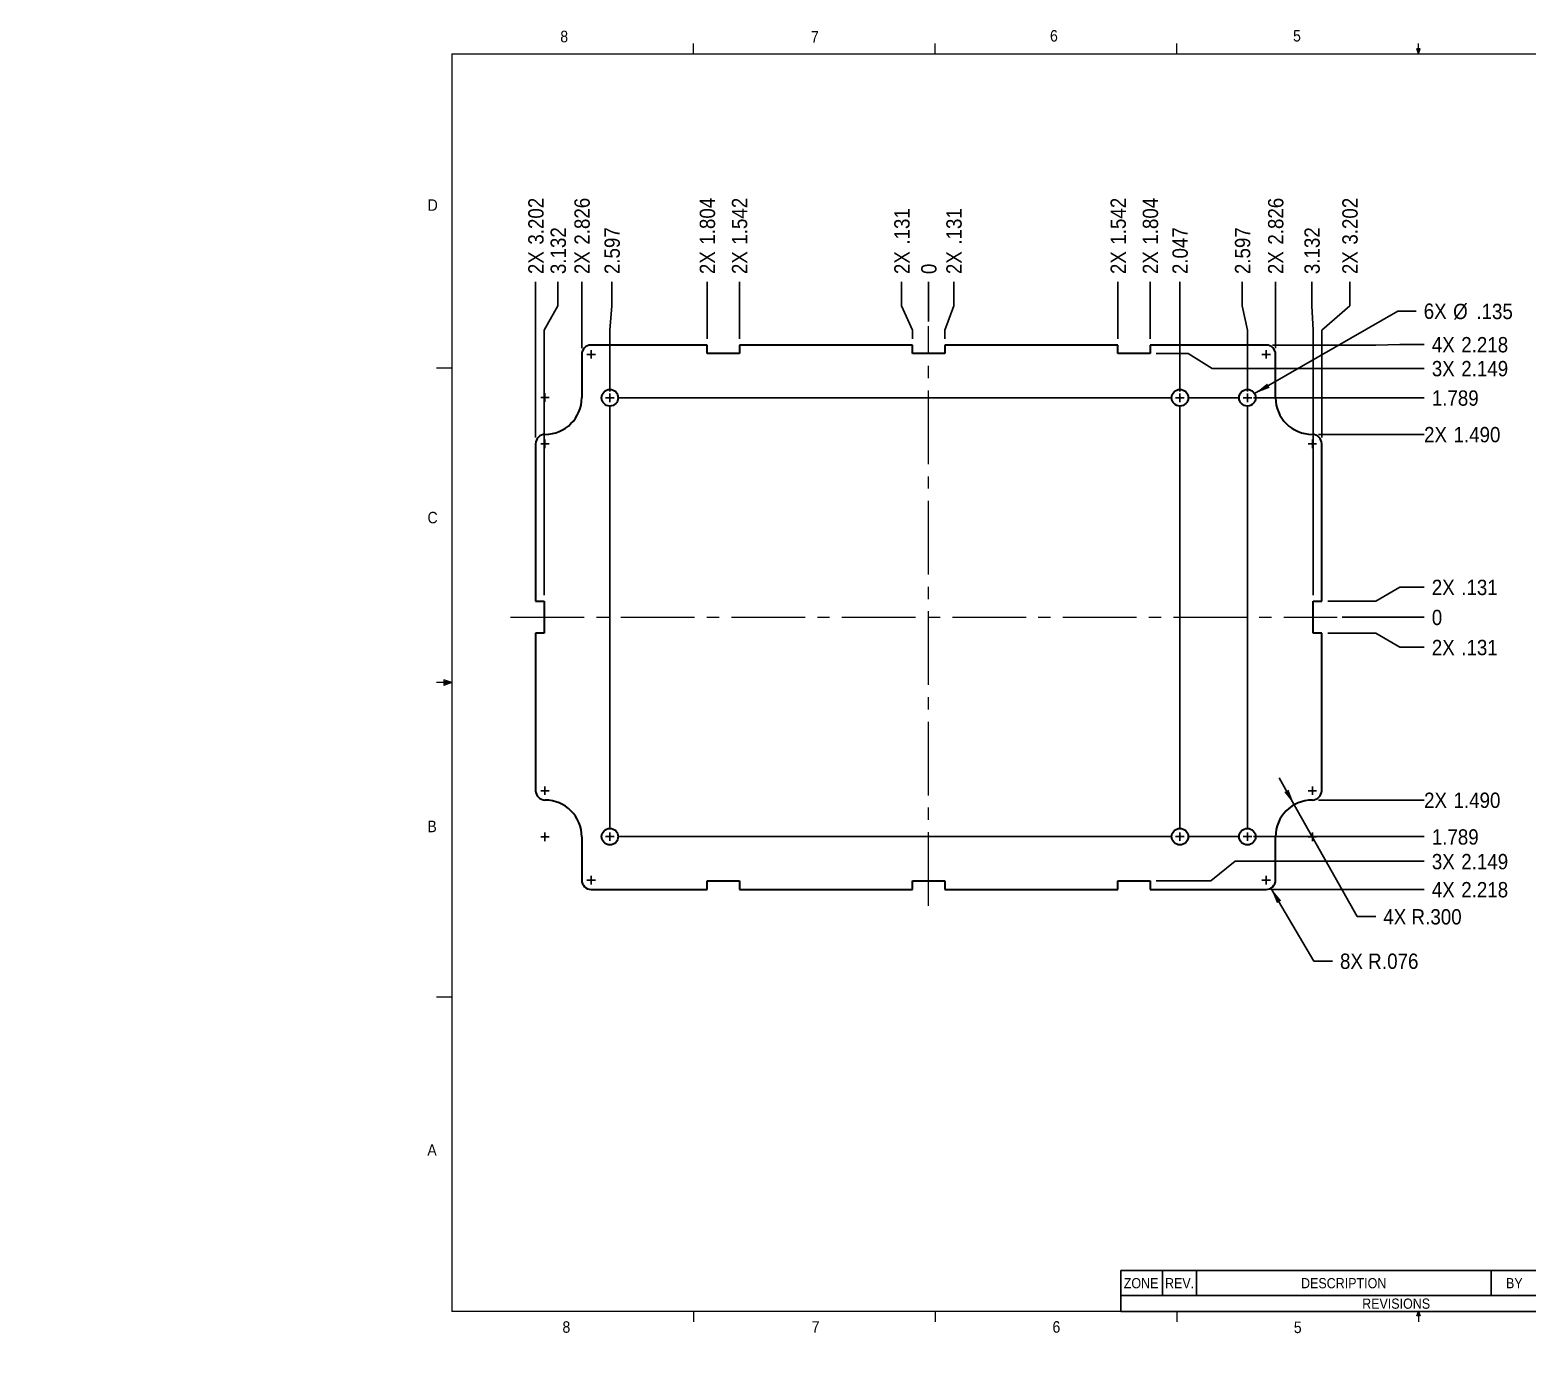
# Model space of a CAD drawing. Header units: inches. Extents: x -2.8 to 16.6, y 0 to 10.8.
# Drawn here: x -2.81 to 9.38, y 0 to 10.84 of the extents above; entities that cross this region are included whole.
import ezdxf

# ---------------------------------------------------------------- set-up
doc = ezdxf.new("R2010")
doc.units = ezdxf.units.IN
doc.header["$MEASUREMENT"] = 0
doc.linetypes.add('SLD-Center', pattern=[0.75, 0.6, -0.05, 0.05, -0.05])
doc.linetypes.add('SLD-Solid', pattern=[0])
doc.layers.add('SLD-0', color=7, linetype='SLD-Solid')
doc.styles.add('SLDTEXTSTYLE1', font='GOTHIC.TTF', dxfattribs={"width": 0.913})
doc.dimstyles.new('SLDDIMSTYLE0', dxfattribs={"dimtxt": 0.125, "dimasz": 0.13, "dimexe": 0, "dimexo": 0.0625, "dimgap": 0.03125, "dimtad": 0, "dimtih": 1, "dimtoh": 1, "dimdec": 3, "dimrnd": 1e-09, "dimzin": 12, "dimdsep": 46, "dimtxsty": 'SLDTEXTSTYLE1', "dimsah": 1, "dimcen": 0, "dimadec": 0, "dimazin": 3, "dimtfac": 1, "dimtdec": 3, "dimtofl": 0, "dimtmove": 0, "dimatfit": 3, "dimfxl": 0, "dimfrac": 2, "dimtolj": 1, "dimtzin": 12, "dimarcsym": 0})
doc.dimstyles.new('SLDDIMSTYLE1', dxfattribs={"dimtxt": 0.125, "dimasz": 0.13, "dimexe": 0, "dimexo": 0.0625, "dimgap": 0.03125, "dimtad": 0, "dimtih": 1, "dimtoh": 1, "dimdec": 0, "dimrnd": 1e-09, "dimzin": 12, "dimdsep": 46, "dimtxsty": 'SLDTEXTSTYLE1', "dimblk1": 'NONE', "dimblk2": 'NONE', "dimsah": 1, "dimcen": 0.09, "dimadec": 0, "dimazin": 3, "dimtfac": 1, "dimtdec": 0, "dimtofl": 0, "dimtmove": 0, "dimatfit": 3, "dimldrblk": 'NONE', "dimfxl": 0, "dimfrac": 2, "dimtolj": 1, "dimtzin": 12, "dimarcsym": 0})
doc.dimstyles.new('SLDDIMSTYLE2', dxfattribs={"dimtxt": 0.125, "dimasz": 0.13, "dimexe": 0, "dimexo": 0.0625, "dimgap": 0.03125, "dimtad": 0, "dimtih": 1, "dimtoh": 1, "dimdec": 3, "dimrnd": 1e-09, "dimzin": 12, "dimdsep": 46, "dimtxsty": 'SLDTEXTSTYLE1', "dimblk1": 'NONE', "dimblk2": 'NONE', "dimsah": 1, "dimcen": 0.09, "dimadec": 0, "dimazin": 3, "dimtfac": 1, "dimtdec": 3, "dimtofl": 0, "dimtmove": 0, "dimatfit": 3, "dimldrblk": 'NONE', "dimfxl": 0, "dimfrac": 2, "dimtolj": 1, "dimtzin": 12, "dimarcsym": 0})
doc.dimstyles.new('SLDDIMSTYLE3', dxfattribs={"dimtxt": 0.125, "dimasz": 0.13, "dimexe": 0, "dimexo": 0.0625, "dimgap": 0.03125, "dimtad": 0, "dimtih": 1, "dimtoh": 1, "dimdec": 3, "dimrnd": 1e-09, "dimzin": 4, "dimdsep": 46, "dimtxsty": 'SLDTEXTSTYLE1', "dimblk1": 'NONE', "dimblk2": 'NONE', "dimsah": 1, "dimcen": 0.09, "dimadec": 0, "dimazin": 1, "dimtfac": 1, "dimtdec": 3, "dimtofl": 0, "dimtmove": 0, "dimatfit": 3, "dimldrblk": 'NONE', "dimfxl": 0, "dimfrac": 2, "dimtolj": 1, "dimtzin": 12, "dimarcsym": 0})
doc.dimstyles.new('SLDDIMSTYLE4', dxfattribs={"dimtxt": 0.125, "dimasz": 0.13, "dimexe": 0, "dimexo": 0.0625, "dimgap": 0.03125, "dimtad": 0, "dimtih": 1, "dimtoh": 1, "dimdec": 3, "dimrnd": 1e-09, "dimzin": 4, "dimdsep": 46, "dimtxsty": 'SLDTEXTSTYLE1', "dimsah": 1, "dimcen": 0, "dimadec": 0, "dimazin": 1, "dimtfac": 1, "dimtdec": 3, "dimtofl": 0, "dimtmove": 1, "dimatfit": 3, "dimfxl": 0, "dimfrac": 2, "dimtolj": 1, "dimtzin": 12, "dimarcsym": 0})
doc.dimstyles.new('SLDDIMSTYLE5', dxfattribs={"dimtxt": 0.125, "dimasz": 0.13, "dimexe": 0, "dimexo": 0.0625, "dimgap": 0.03125, "dimtad": 0, "dimtih": 1, "dimtoh": 1, "dimdec": 3, "dimrnd": 1e-09, "dimzin": 12, "dimdsep": 46, "dimtxsty": 'SLDTEXTSTYLE1', "dimsah": 1, "dimcen": 0, "dimadec": 0, "dimazin": 3, "dimtfac": 1, "dimtdec": 3, "dimtofl": 0, "dimtmove": 0, "dimatfit": 3, "dimfxl": 0, "dimfrac": 2, "dimtolj": 1, "dimtzin": 12, "dimarcsym": 0})

# ---------------------------------------------------------------- blocks, each defined once
blk = doc.blocks.new('SW_TABLEANNOTATION_0')
at = {"layer": 'SLD-0', "color": 0}
for p, q in [((0, 0), (0, -0.333)), ((4.475, 0), (0, 0)), ((0.338, 0), (0.338, -0.204)), ((0.615, 0), (0.615, -0.204)), ((3.015, 0), (3.015, -0.204)), ((3.388, 0), (3.388, -0.204)), ((3.816, 0), (3.816, -0.204)), ((4.475, -0.333), (4.475, 0)), ((0, -0.204), (4.475, -0.204)), ((0, -0.333), (4.475, -0.333))]:
    blk.add_line(p, q, dxfattribs=at)
at = {"layer": 'SLD-0', "color": 0, "attachment_point": 1, "style": 'SLDTEXTSTYLE1'}
for s, insert, char_height in [('ZONE', (0.023, -0.061), 0.0833), ('REV.', (0.359, -0.061), 0.0833), ('DESCRIPTION', (1.467, -0.061), 0.08333), ('BY', (3.137, -0.061), 0.0833), ("APPR'D", (3.409, -0.061), 0.0833), ('DATE', (4.009, -0.061), 0.0833), ('REVISIONS', (1.965, -0.228), 0.0833)]:
    blk.add_mtext(s, dxfattribs=dict(at, insert=insert, char_height=char_height))
blk = doc.blocks.new('*D10')
at = {"layer": 'SLD-0'}
for p, q in [((7.165, 7.873), (8.331, 8.545)), ((8.331, 8.545), (8.481, 8.545))]:
    blk.add_line(p, q, dxfattribs=at)
blk.add_solid([(7.165, 7.873), (7.288, 7.92), (7.268, 7.955)], dxfattribs=at)
at = {"layer": 'SLD-0', "char_height": 0.125, "attachment_point": 1, "style": 'SLDTEXTSTYLE1'}
for s, insert in [('6X ', (8.543, 8.607)), ('%%c', (8.783, 8.605)), ('.135', (8.972, 8.605))]:
    blk.add_mtext(s, dxfattribs=dict(at, insert=insert))
blk = doc.blocks.new('*D12')
at = {"layer": 'SLD-0'}
blk.add_line((4.51, 8.461), (4.51, 8.784), dxfattribs=at)
at = {"layer": 'SLD-0', "insert": (4.449, 8.847), "char_height": 0.125, "attachment_point": 1, "rotation": 90, "style": 'SLDTEXTSTYLE1'}
blk.add_mtext('0', dxfattribs=at)
blk = doc.blocks.new('_NONE')
blk = doc.blocks.new('*D13')
at = {"layer": 'SLD-0'}
for p, q in [((1.929, 8.588), (1.929, 8.784)), ((1.929, 8.588), (1.913, 8.391)), ((1.913, 8.391), (1.913, 7.889))]:
    blk.add_line(p, q, dxfattribs=at)
at = {"layer": 'SLD-0', "insert": (1.869, 8.847), "char_height": 0.125, "attachment_point": 1, "rotation": 90, "style": 'SLDTEXTSTYLE1'}
blk.add_mtext('2.597', dxfattribs=at)
blk = doc.blocks.new('*D14')
at = {"layer": 'SLD-0'}
for p, q in [((7.065, 8.588), (7.065, 8.784)), ((7.065, 8.588), (7.107, 8.391)), ((7.107, 8.391), (7.107, 7.889))]:
    blk.add_line(p, q, dxfattribs=at)
at = {"layer": 'SLD-0', "insert": (7.005, 8.847), "char_height": 0.125, "attachment_point": 1, "rotation": 90, "style": 'SLDTEXTSTYLE1'}
blk.add_mtext('2.597', dxfattribs=at)
blk = doc.blocks.new('*D15')
at = {"layer": 'SLD-0'}
blk.add_line((1.308, 7.514), (1.308, 8.784), dxfattribs=at)
at = {"layer": 'SLD-0', "char_height": 0.125, "attachment_point": 1, "rotation": 90, "style": 'SLDTEXTSTYLE1'}
for s, insert in [('3.202', (1.248, 9.087)), ('2X ', (1.248, 8.847))]:
    blk.add_mtext(s, dxfattribs=dict(at, insert=insert))
blk = doc.blocks.new('*D16')
at = {"layer": 'SLD-0'}
for p, q in [((1.49, 8.588), (1.49, 8.784)), ((1.49, 8.588), (1.378, 8.391)), ((1.378, 8.391), (1.378, 6.231))]:
    blk.add_line(p, q, dxfattribs=at)
at = {"layer": 'SLD-0', "insert": (1.43, 8.847), "char_height": 0.125, "attachment_point": 1, "rotation": 90, "style": 'SLDTEXTSTYLE1'}
blk.add_mtext('3.132', dxfattribs=at)
blk = doc.blocks.new('*D17')
at = {"layer": 'SLD-0'}
blk.add_line((1.684, 8.243), (1.684, 8.784), dxfattribs=at)
at = {"layer": 'SLD-0', "char_height": 0.125, "attachment_point": 1, "rotation": 90, "style": 'SLDTEXTSTYLE1'}
for s, insert in [('2.826', (1.624, 9.087)), ('2X ', (1.624, 8.847))]:
    blk.add_mtext(s, dxfattribs=dict(at, insert=insert))
blk = doc.blocks.new('*D18')
at = {"layer": 'SLD-0'}
blk.add_line((7.336, 8.243), (7.336, 8.784), dxfattribs=at)
at = {"layer": 'SLD-0', "char_height": 0.125, "attachment_point": 1, "rotation": 90, "style": 'SLDTEXTSTYLE1'}
for s, insert in [('2.826', (7.275, 9.087)), ('2X ', (7.275, 8.847))]:
    blk.add_mtext(s, dxfattribs=dict(at, insert=insert))
blk = doc.blocks.new('*D19')
at = {"layer": 'SLD-0'}
blk.add_line((2.706, 8.319), (2.706, 8.784), dxfattribs=at)
at = {"layer": 'SLD-0', "char_height": 0.125, "attachment_point": 1, "rotation": 90, "style": 'SLDTEXTSTYLE1'}
for s, insert in [('1.804', (2.645, 9.087)), ('2X ', (2.645, 8.847))]:
    blk.add_mtext(s, dxfattribs=dict(at, insert=insert))
blk = doc.blocks.new('*D20')
at = {"layer": 'SLD-0'}
blk.add_line((2.968, 8.319), (2.968, 8.784), dxfattribs=at)
at = {"layer": 'SLD-0', "char_height": 0.125, "attachment_point": 1, "rotation": 90, "style": 'SLDTEXTSTYLE1'}
for s, insert in [('1.542', (2.907, 9.087)), ('2X ', (2.907, 8.847))]:
    blk.add_mtext(s, dxfattribs=dict(at, insert=insert))
blk = doc.blocks.new('*D21')
at = {"layer": 'SLD-0'}
for p, q in [((4.29, 8.588), (4.29, 8.784)), ((4.29, 8.588), (4.379, 8.391)), ((4.379, 8.391), (4.379, 8.319))]:
    blk.add_line(p, q, dxfattribs=at)
at = {"layer": 'SLD-0', "char_height": 0.125, "attachment_point": 1, "rotation": 90, "style": 'SLDTEXTSTYLE1'}
for s, insert in [('.131', (4.23, 9.087)), ('2X ', (4.23, 8.847))]:
    blk.add_mtext(s, dxfattribs=dict(at, insert=insert))
blk = doc.blocks.new('*D22')
at = {"layer": 'SLD-0'}
for p, q in [((4.715, 8.588), (4.715, 8.784)), ((4.715, 8.588), (4.641, 8.391)), ((4.641, 8.391), (4.641, 8.319))]:
    blk.add_line(p, q, dxfattribs=at)
at = {"layer": 'SLD-0', "char_height": 0.125, "attachment_point": 1, "rotation": 90, "style": 'SLDTEXTSTYLE1'}
for s, insert in [('.131', (4.654, 9.087)), ('2X ', (4.654, 8.847))]:
    blk.add_mtext(s, dxfattribs=dict(at, insert=insert))
blk = doc.blocks.new('*D23')
at = {"layer": 'SLD-0'}
blk.add_line((6.052, 8.319), (6.052, 8.784), dxfattribs=at)
at = {"layer": 'SLD-0', "char_height": 0.125, "attachment_point": 1, "rotation": 90, "style": 'SLDTEXTSTYLE1'}
for s, insert in [('1.542', (5.992, 9.087)), ('2X ', (5.992, 8.847))]:
    blk.add_mtext(s, dxfattribs=dict(at, insert=insert))
blk = doc.blocks.new('*D24')
at = {"layer": 'SLD-0'}
blk.add_line((6.314, 8.319), (6.314, 8.784), dxfattribs=at)
at = {"layer": 'SLD-0', "char_height": 0.125, "attachment_point": 1, "rotation": 90, "style": 'SLDTEXTSTYLE1'}
for s, insert in [('1.804', (6.254, 9.087)), ('2X ', (6.254, 8.847))]:
    blk.add_mtext(s, dxfattribs=dict(at, insert=insert))
blk = doc.blocks.new('*D25')
at = {"layer": 'SLD-0'}
for p, q in [((7.941, 8.588), (7.941, 8.784)), ((7.941, 8.588), (7.712, 8.391)), ((7.712, 8.391), (7.712, 7.514))]:
    blk.add_line(p, q, dxfattribs=at)
at = {"layer": 'SLD-0', "char_height": 0.125, "attachment_point": 1, "rotation": 90, "style": 'SLDTEXTSTYLE1'}
for s, insert in [('3.202', (7.88, 9.087)), ('2X ', (7.88, 8.847))]:
    blk.add_mtext(s, dxfattribs=dict(at, insert=insert))
blk = doc.blocks.new('*D26')
at = {"layer": 'SLD-0'}
for p, q in [((7.632, 8.588), (7.632, 8.784)), ((7.632, 8.588), (7.642, 8.391)), ((7.642, 8.391), (7.642, 6.231))]:
    blk.add_line(p, q, dxfattribs=at)
at = {"layer": 'SLD-0', "insert": (7.571, 8.847), "char_height": 0.125, "attachment_point": 1, "rotation": 90, "style": 'SLDTEXTSTYLE1'}
blk.add_mtext('3.132', dxfattribs=at)
blk = doc.blocks.new('*D27')
at = {"layer": 'SLD-0'}
blk.add_line((6.557, 7.889), (6.557, 8.784), dxfattribs=at)
at = {"layer": 'SLD-0', "insert": (6.496, 8.847), "char_height": 0.125, "attachment_point": 1, "rotation": 90, "style": 'SLDTEXTSTYLE1'}
blk.add_mtext('2.047', dxfattribs=at)
blk = doc.blocks.new('*D28')
at = {"layer": 'SLD-0'}
blk.add_line((7.88, 6.05), (8.546, 6.05), dxfattribs=at)
at = {"layer": 'SLD-0', "insert": (8.609, 6.111), "char_height": 0.125, "attachment_point": 1, "style": 'SLDTEXTSTYLE1'}
blk.add_mtext('0', dxfattribs=at)
blk = doc.blocks.new('*D29')
at = {"layer": 'SLD-0'}
blk.add_line((7.157, 7.839), (8.546, 7.839), dxfattribs=at)
at = {"layer": 'SLD-0', "insert": (8.609, 7.899), "char_height": 0.125, "attachment_point": 1, "style": 'SLDTEXTSTYLE1'}
blk.add_mtext('1.789', dxfattribs=at)
blk = doc.blocks.new('*D30')
at = {"layer": 'SLD-0'}
blk.add_line((7.157, 4.262), (8.546, 4.262), dxfattribs=at)
at = {"layer": 'SLD-0', "insert": (8.609, 4.322), "char_height": 0.125, "attachment_point": 1, "style": 'SLDTEXTSTYLE1'}
blk.add_mtext('1.789', dxfattribs=at)
blk = doc.blocks.new('*D31')
at = {"layer": 'SLD-0'}
for p, q in [((8.153, 8.269), (7.31, 8.269)), ((8.349, 8.273), (8.153, 8.269)), ((8.349, 8.273), (8.546, 8.273))]:
    blk.add_line(p, q, dxfattribs=at)
at = {"layer": 'SLD-0', "char_height": 0.125, "attachment_point": 1, "style": 'SLDTEXTSTYLE1'}
for s, insert in [('4X ', (8.609, 8.334)), ('2.218', (8.849, 8.334))]:
    blk.add_mtext(s, dxfattribs=dict(at, insert=insert))
blk = doc.blocks.new('*D32')
at = {"layer": 'SLD-0'}
for p, q in [((6.623, 8.199), (6.364, 8.199)), ((6.819, 8.078), (6.623, 8.199)), ((6.819, 8.078), (8.546, 8.078))]:
    blk.add_line(p, q, dxfattribs=at)
at = {"layer": 'SLD-0', "char_height": 0.125, "attachment_point": 1, "style": 'SLDTEXTSTYLE1'}
for s, insert in [('3X ', (8.609, 8.139)), ('2.149', (8.849, 8.139))]:
    blk.add_mtext(s, dxfattribs=dict(at, insert=insert))
blk = doc.blocks.new('*D33')
at = {"layer": 'SLD-0'}
blk.add_line((7.31, 3.832), (8.546, 3.832), dxfattribs=at)
at = {"layer": 'SLD-0', "char_height": 0.125, "attachment_point": 1, "style": 'SLDTEXTSTYLE1'}
for s, insert in [('4X ', (8.609, 3.892)), ('2.218', (8.849, 3.892))]:
    blk.add_mtext(s, dxfattribs=dict(at, insert=insert))
blk = doc.blocks.new('*D34')
at = {"layer": 'SLD-0'}
for p, q in [((7.007, 4.061), (6.81, 3.902)), ((7.007, 4.061), (8.546, 4.061)), ((6.81, 3.902), (6.364, 3.902))]:
    blk.add_line(p, q, dxfattribs=at)
at = {"layer": 'SLD-0', "char_height": 0.125, "attachment_point": 1, "style": 'SLDTEXTSTYLE1'}
for s, insert in [('3X ', (8.609, 4.121)), ('2.149', (8.849, 4.121))]:
    blk.add_mtext(s, dxfattribs=dict(at, insert=insert))
blk = doc.blocks.new('*D35')
at = {"layer": 'SLD-0'}
for p, q in [((8.349, 6.296), (8.153, 6.181)), ((8.349, 6.296), (8.546, 6.296)), ((8.153, 6.181), (7.762, 6.181))]:
    blk.add_line(p, q, dxfattribs=at)
at = {"layer": 'SLD-0', "char_height": 0.125, "attachment_point": 1, "style": 'SLDTEXTSTYLE1'}
for s, insert in [('2X ', (8.609, 6.356)), ('.131', (8.849, 6.356))]:
    blk.add_mtext(s, dxfattribs=dict(at, insert=insert))
blk = doc.blocks.new('*D36')
at = {"layer": 'SLD-0'}
for p, q in [((8.153, 5.92), (7.762, 5.92)), ((8.349, 5.805), (8.153, 5.92)), ((8.349, 5.805), (8.546, 5.805))]:
    blk.add_line(p, q, dxfattribs=at)
at = {"layer": 'SLD-0', "char_height": 0.125, "attachment_point": 1, "style": 'SLDTEXTSTYLE1'}
for s, insert in [('2X ', (8.609, 5.866)), ('.131', (8.849, 5.866))]:
    blk.add_mtext(s, dxfattribs=dict(at, insert=insert))
blk = doc.blocks.new('*D37')
at = {"layer": 'SLD-0'}
blk.add_line((7.686, 7.54), (8.546, 7.54), dxfattribs=at)
at = {"layer": 'SLD-0', "char_height": 0.125, "attachment_point": 1, "style": 'SLDTEXTSTYLE1'}
for s, insert in [('2X ', (8.546, 7.601, -0.027)), ('1.490', (8.786, 7.601, -0.027))]:
    blk.add_mtext(s, dxfattribs=dict(at, insert=insert))
blk = doc.blocks.new('*D38')
at = {"layer": 'SLD-0'}
blk.add_line((7.686, 4.56), (8.546, 4.56), dxfattribs=at)
at = {"layer": 'SLD-0', "char_height": 0.125, "attachment_point": 1, "style": 'SLDTEXTSTYLE1'}
for s, insert in [('2X ', (8.546, 4.621, -0.027)), ('1.490', (8.786, 4.621, -0.027))]:
    blk.add_mtext(s, dxfattribs=dict(at, insert=insert))
blk = doc.blocks.new('*D39')
at = {"layer": 'SLD-0'}
for p, q in [((7.489, 4.522), (7.366, 4.74)), ((7.489, 4.522), (8.002, 3.611)), ((8.002, 3.611), (8.152, 3.611))]:
    blk.add_line(p, q, dxfattribs=at)
blk.add_solid([(7.489, 4.522), (7.442, 4.645), (7.407, 4.625)], dxfattribs=at)
at = {"layer": 'SLD-0', "char_height": 0.125, "attachment_point": 1, "style": 'SLDTEXTSTYLE1'}
for s, insert in [('4X R', (8.214, 3.671)), ('.300', (8.555, 3.671))]:
    blk.add_mtext(s, dxfattribs=dict(at, insert=insert))
blk = doc.blocks.new('*D40')
at = {"layer": 'SLD-0'}
for p, q in [((7.298, 3.842), (7.649, 3.248)), ((7.649, 3.248), (7.799, 3.248))]:
    blk.add_line(p, q, dxfattribs=at)
blk.add_solid([(7.298, 3.842), (7.347, 3.72), (7.382, 3.741)], dxfattribs=at)
at = {"layer": 'SLD-0', "char_height": 0.125, "attachment_point": 1, "style": 'SLDTEXTSTYLE1'}
for s, insert in [('8X R', (7.861, 3.309)), ('.076', (8.203, 3.309))]:
    blk.add_mtext(s, dxfattribs=dict(at, insert=insert))
blk = doc.blocks.new('SW_CENTERMARKSYMBOL_0')
at = {"layer": 'SLD-0', "color": 0}
for p, q in [((0, 0), (-0.035, 0)), ((0, 0), (0, 0.035)), ((0, 0), (0, -0.035)), ((0, 0), (0.035, 0)), ((0.07, 0), (4.574, 0)), ((4.644, 0), (4.609, 0)), ((4.644, 0), (4.644, 0.035)), ((4.644, 0), (4.644, -0.035)), ((4.644, 0), (4.679, 0)), ((4.714, 0), (5.124, 0)), ((5.194, 0), (5.159, 0)), ((5.194, 0), (5.194, 0.035)), ((5.194, 0), (5.194, -0.035)), ((5.194, 0), (5.229, 0)), ((0, -3.507), (0, -0.07)), ((4.644, -3.507), (4.644, -0.07)), ((5.194, -3.507), (5.194, -0.07)), ((0, -3.577), (-0.035, -3.577)), ((0, -3.577), (0, -3.542)), ((0, -3.577), (0, -3.612)), ((0, -3.577), (0.035, -3.577)), ((0.07, -3.577), (4.574, -3.577)), ((4.644, -3.577), (4.609, -3.577)), ((4.644, -3.577), (4.644, -3.542)), ((4.644, -3.577), (4.644, -3.612)), ((4.644, -3.577), (4.679, -3.577)), ((4.714, -3.577), (5.124, -3.577)), ((5.194, -3.577), (5.159, -3.577)), ((5.194, -3.577), (5.194, -3.542)), ((5.194, -3.577), (5.194, -3.612)), ((5.194, -3.577), (5.229, -3.577))]:
    blk.add_line(p, q, dxfattribs=at)
blk = doc.blocks.new('SW_CENTERMARKSYMBOL_1')
at = {"layer": 'SLD-0', "color": 0}
for q in [(-0.035, 0), (0, 0.035), (0, -0.035), (0.035, 0)]:
    blk.add_line((0, 0), q, dxfattribs=at)
blk = doc.blocks.new('SW_CENTERMARKSYMBOL_2')
at = {"layer": 'SLD-0', "color": 0}
for q in [(-0.035, 0), (0, 0.035), (0, -0.035), (0.035, 0)]:
    blk.add_line((0, 0), q, dxfattribs=at)
blk = doc.blocks.new('SW_CENTERMARKSYMBOL_3')
at = {"layer": 'SLD-0', "color": 0}
for q in [(-0.035, 0), (0, 0.035), (0, -0.035), (0.035, 0)]:
    blk.add_line((0, 0), q, dxfattribs=at)
blk = doc.blocks.new('SW_CENTERMARKSYMBOL_4')
at = {"layer": 'SLD-0', "color": 0}
for q in [(-0.035, 0), (0, 0.035), (0, -0.035), (0.035, 0)]:
    blk.add_line((0, 0), q, dxfattribs=at)
blk = doc.blocks.new('SW_CENTERMARKSYMBOL_5')
at = {"layer": 'SLD-0', "color": 0}
for q in [(-0.035, 0), (0, 0.035), (0, -0.035), (0.035, 0)]:
    blk.add_line((0, 0), q, dxfattribs=at)
blk = doc.blocks.new('SW_CENTERMARKSYMBOL_6')
at = {"layer": 'SLD-0', "color": 0}
for q in [(-0.035, 0), (0, 0.035), (0, -0.035), (0.035, 0)]:
    blk.add_line((0, 0), q, dxfattribs=at)
blk = doc.blocks.new('SW_CENTERMARKSYMBOL_7')
at = {"layer": 'SLD-0', "color": 0}
for q in [(-0.035, 0), (0, 0.035), (0, -0.035), (0.035, 0)]:
    blk.add_line((0, 0), q, dxfattribs=at)
blk = doc.blocks.new('SW_CENTERMARKSYMBOL_8')
at = {"layer": 'SLD-0', "color": 0}
for q in [(-0.035, 0), (0, 0.035), (0, -0.035), (0.035, 0)]:
    blk.add_line((0, 0), q, dxfattribs=at)
blk = doc.blocks.new('SW_CENTERMARKSYMBOL_9')
at = {"layer": 'SLD-0', "color": 0}
for q in [(-0.035, 0), (0, 0.035), (0, -0.035), (0.035, 0)]:
    blk.add_line((0, 0), q, dxfattribs=at)
blk = doc.blocks.new('SW_CENTERMARKSYMBOL_10')
at = {"layer": 'SLD-0', "color": 0}
for q in [(-0.035, 0), (0, 0.035), (0, -0.035), (0.035, 0)]:
    blk.add_line((0, 0), q, dxfattribs=at)
blk = doc.blocks.new('SW_CENTERMARKSYMBOL_11')
at = {"layer": 'SLD-0', "color": 0}
for q in [(-0.035, 0), (0, 0.035), (0, -0.035), (0.035, 0)]:
    blk.add_line((0, 0), q, dxfattribs=at)

msp = doc.modelspace()

# ---------------------------------------------------------------- linework, layer by layer
at = {"color": 7, "linetype": 'SLD-Solid', "lineweight": 0}
for p, q in [((0.6263, 10.6421), (16.3763, 10.6421)), ((0.6263, 10.6421), (0.6263, 0.3921)), ((2.5948, 10.6421), (2.5948, 10.7269)), ((4.5635, 10.6421), (4.5635, 10.7269)), ((6.5323, 10.6421), (6.5323, 10.7269)), ((8.501, 10.6421), (8.4878, 10.684)), ((8.5136, 10.684), (8.4878, 10.684)), ((8.494, 10.684), (8.501, 10.6421)), ((8.501, 10.6421), (8.501, 10.7269)), ((8.501, 10.6421), (8.5136, 10.684)), ((8.5059, 10.684), (8.501, 10.6421)), ((0.6263, 8.0796), (0.5013, 8.0796)), ((0.6263, 5.5171), (0.5013, 5.5171)), ((0.5591, 5.5411), (0.5591, 5.4945)), ((0.6263, 5.5171), (0.5591, 5.5411)), ((0.6263, 5.5171), (0.5591, 5.5261)), ((0.6263, 5.5171), (0.5591, 5.5068)), ((0.6263, 5.5171), (0.5591, 5.4945)), ((0.6263, 2.9546), (0.5013, 2.9546)), ((16.3763, 0.3921), (0.6263, 0.3921)), ((2.5948, 0.3921), (2.5948, 0.3073)), ((4.5635, 0.3921), (4.5635, 0.3073)), ((6.5323, 0.3921), (6.5323, 0.3073)), ((8.4878, 0.3575), (8.501, 0.3921)), ((8.501, 0.3921), (8.501, 0.3073)), ((8.501, 0.3921), (8.5136, 0.3575)), ((8.5136, 0.3575), (8.4878, 0.3575))]:
    msp.add_line(p, q, dxfattribs=at)
at = {"color": 7, "linetype": 'SLD-Solid', "lineweight": 30}
for p, q in [((1.684, 8.1927), (1.684, 7.8402)), ((2.7058, 8.2688), (1.7602, 8.2688)), ((2.7058, 8.199), (2.7058, 8.2688)), ((2.9676, 8.199), (2.7058, 8.199)), ((2.9676, 8.2688), (2.9676, 8.199)), ((4.3791, 8.2688), (2.9676, 8.2688)), ((4.3791, 8.199), (4.3791, 8.2688)), ((4.6408, 8.199), (4.3791, 8.199)), ((4.6408, 8.2688), (4.6408, 8.199)), ((6.0523, 8.2688), (4.6408, 8.2688)), ((6.0523, 8.199), (6.0523, 8.2688)), ((6.314, 8.199), (6.0523, 8.199)), ((6.314, 8.2688), (6.314, 8.199)), ((7.2597, 8.2688), (6.314, 8.2688)), ((7.3359, 7.8402), (7.3359, 8.1927)), ((1.308, 7.4642), (1.308, 6.1813)), ((7.7119, 6.1813), (7.7119, 7.4642)), ((1.308, 6.1813), (1.3778, 6.1813)), ((1.3778, 6.1813), (1.3778, 5.9195)), ((7.6421, 6.1813), (7.7119, 6.1813)), ((7.6421, 5.9195), (7.6421, 6.1813)), ((1.308, 5.9195), (1.308, 4.6366)), ((1.3778, 5.9195), (1.308, 5.9195)), ((7.7119, 5.9195), (7.6421, 5.9195)), ((7.7119, 4.6366), (7.7119, 5.9195)), ((1.684, 4.2606), (1.684, 3.9081)), ((7.3359, 3.9081), (7.3359, 4.2606)), ((1.7602, 3.8319), (2.7058, 3.8319)), ((2.7058, 3.9018), (2.9676, 3.9018)), ((2.7058, 3.8319), (2.7058, 3.9018)), ((2.9676, 3.9018), (2.9676, 3.8319)), ((2.9676, 3.8319), (4.3791, 3.8319)), ((4.3791, 3.9018), (4.6408, 3.9018)), ((4.3791, 3.8319), (4.3791, 3.9018)), ((4.6408, 3.9018), (4.6408, 3.8319)), ((4.6408, 3.8319), (6.0523, 3.8319)), ((6.0523, 3.9018), (6.314, 3.9018)), ((6.0523, 3.8319), (6.0523, 3.9018)), ((6.314, 3.9018), (6.314, 3.8319)), ((6.314, 3.8319), (7.2597, 3.8319))]:
    msp.add_line(p, q, dxfattribs=at)
for centre in [(1.9129, 7.8389), (6.5569, 7.8389), (7.1069, 7.8389), (1.9129, 4.2619), (6.5569, 4.2619), (7.1069, 4.2619)]:
    msp.add_circle(centre, 0.0675, dxfattribs=at)
for centre, radius, start, end in [((1.7602, 8.1927), 0.0762, 90, 180), ((7.2597, 8.1927), 0.0762, 0, 90), ((1.3842, 7.8402), 0.2998, 270, 0), ((7.6357, 7.8402), 0.2998, 180, 270), ((1.3842, 7.4642), 0.0762, 90, 180), ((7.6357, 7.4642), 0.0762, 0, 90), ((1.3842, 4.6366), 0.0762, 180, 270), ((7.6357, 4.6366), 0.0762, 270, 0), ((1.3842, 4.2606), 0.2998, 0, 90), ((7.6357, 4.2606), 0.2998, 90, 180), ((1.7602, 3.9081), 0.0762, 180, 270), ((7.2597, 3.9081), 0.0762, 270, 0)]:
    msp.add_arc(centre, radius, start, end, dxfattribs=at)
at = {"layer": 'SLD-0', "linetype": 'SLD-Center', "lineweight": 0}
for p, q in [((4.5099, 3.6986), (4.5099, 8.4227)), ((1.1033, 6.0504), (7.8383, 6.0504))]:
    msp.add_line(p, q, dxfattribs=at)

# ---------------------------------------------------------------- block references
at = {"layer": 'SLD-0'}
for name, p in [('SW_CENTERMARKSYMBOL_2', (1.7602, 8.1927)), ('SW_CENTERMARKSYMBOL_3', (7.2597, 8.1927)), ('SW_CENTERMARKSYMBOL_1', (1.3842, 7.8402)), ('SW_CENTERMARKSYMBOL_0', (1.9129, 7.8389)), ('SW_CENTERMARKSYMBOL_5', (1.3842, 7.4642)), ('SW_CENTERMARKSYMBOL_4', (7.6357, 7.4642)), ('SW_CENTERMARKSYMBOL_6', (1.3842, 4.6366)), ('SW_CENTERMARKSYMBOL_11', (7.6357, 4.6366)), ('SW_CENTERMARKSYMBOL_7', (1.3842, 4.2606)), ('SW_CENTERMARKSYMBOL_10', (7.6357, 4.2606)), ('SW_CENTERMARKSYMBOL_8', (1.7602, 3.9081)), ('SW_CENTERMARKSYMBOL_9', (7.2597, 3.9081)), ('SW_TABLEANNOTATION_0', (6.0765, 0.7253))]:
    msp.add_blockref(name, p, dxfattribs=at)

# ---------------------------------------------------------------- texts
at = {"color": 7, "linetype": 'Continuous', "lineweight": 0, "char_height": 0.0937, "attachment_point": 1, "style": 'SLDTEXTSTYLE1'}
for s, insert in [('8', (1.5091, 10.8304)), ('7', (3.551, 10.8276)), ('6', (5.4987, 10.8356)), ('5', (7.4787, 10.8362)), ('D', (0.4286, 9.4564)), ('C', (0.4273, 6.9092)), ('B', (0.4264, 4.3921)), ('A', (0.426, 1.7548)), ('8', (1.5268, 0.3119)), ('7', (3.5574, 0.3122)), ('6', (5.5188, 0.3126)), ('5', (7.4851, 0.3095))]:
    msp.add_mtext(s, dxfattribs=dict(at, insert=insert))

# ---------------------------------------------------------------- dimensions: what is measured, and where the dimension line sits
at = {"layer": 'SLD-0'}
for feature_location, offset, dtype, origin, text, dimstyle, picture, middle in [((1.308, 7.4642, -0.0273), (0, 1.3202), 1, (4.5099, 6.0504, -0.0273), '2X <>', 'SLDDIMSTYLE2', '*D15', (-2.8116, 0.0039)), ((1.684, 8.1927, -0.0273), (0, 0.5918), 1, (4.5099, 6.0504, -0.0273), '2X <>', 'SLDDIMSTYLE2', '*D17', (-2.4356, 0.0039)), ((2.7058, 8.2688, -0.0273), (0, 0.5156), 1, (4.5099, 6.0504, -0.0273), '2X <>', 'SLDDIMSTYLE2', '*D19', (-1.4138, 0.0039)), ((2.9676, 8.2688, -0.0273), (0, 0.5156), 1, (4.5099, 6.0504, -0.0273), '2X <>', 'SLDDIMSTYLE2', '*D20', (-1.1521, 0.0039)), ((4.3791, 8.2688, -0.0273), (-0.0889, 0.5156), 1, (4.5099, 6.0504, -0.0273), '2X <>', 'SLDDIMSTYLE2', '*D21', (0.1244, 0.0039)), ((4.6408, 8.2688, -0.0273), (0.0741, 0.5156), 1, (4.5099, 6.0504, -0.0273), '2X <>', 'SLDDIMSTYLE2', '*D22', (0.549, 0.0039)), ((6.0523, 8.2688, -0.0273), (0, 0.5156), 1, (4.5099, 6.0504, -0.0273), '2X <>', 'SLDDIMSTYLE2', '*D23', (1.9327, 0.0039)), ((6.314, 8.2688, -0.0273), (0, 0.5156), 1, (4.5099, 6.0504, -0.0273), '2X <>', 'SLDDIMSTYLE2', '*D24', (2.1944, 0.0039)), ((7.3359, 8.1927, -0.0273), (0, 0.5918), 1, (4.5099, 6.0504, -0.0273), '2X <>', 'SLDDIMSTYLE2', '*D18', (3.2162, 0.0039)), ((7.7119, 7.4642, -0.0273), (0.229, 1.3202), 1, (4.5099, 6.0504, -0.0273), '2X <>', 'SLDDIMSTYLE2', '*D25', (3.8213, 0.0039)), ((7.2597, 8.2688, -0.0273), (1.2866, 0.0044), 0, (4.5099, 6.0504, -0.0273), '4X <>', 'SLDDIMSTYLE2', '*D31', (4.4267, 0.0039)), ((6.314, 8.199, -0.0273), (2.2323, -0.121), 0, (4.5099, 6.0504, -0.0273), '3X <>', 'SLDDIMSTYLE2', '*D32', (4.4267, 0.0039)), ((7.6357, 7.5404, -0.0273), (0.9106, 0), 0, (4.5099, 6.0504, -0.0273), '2X <>', 'SLDDIMSTYLE3', '*D37', (4.415, 0.0039)), ((7.7119, 6.1813, -0.0273), (0.8345, 0.1144), 0, (4.5099, 6.0504, -0.0273), '2X <>', 'SLDDIMSTYLE2', '*D35', (4.3805, 0.0039)), ((7.7119, 5.9195, -0.0273), (0.8345, -0.1144), 0, (4.5099, 6.0504, -0.0273), '2X <>', 'SLDDIMSTYLE2', '*D36', (4.3805, 0.0039)), ((7.6357, 4.5604, -0.0273), (0.9106, 0), 0, (4.5099, 6.0504, -0.0273), '2X <>', 'SLDDIMSTYLE3', '*D38', (4.415, 0.0039)), ((7.25972, 3.83194, -0.02731), (1.28661, 0), 0, (4.50994, 6.05038, -0.02731), '4X <>', 'SLDDIMSTYLE2', '*D33', (4.42669, 0.00394)), ((6.314, 3.9018, -0.0273), (2.2323, 0.1588), 0, (4.5099, 6.0504, -0.0273), '3X <>', 'SLDDIMSTYLE2', '*D34', (4.4267, 0.0039))]:
    dim = msp.add_ordinate_dim(feature_location=feature_location, offset=offset, dtype=dtype, origin=origin, text=text, dimstyle=dimstyle, dxfattribs=at)
    dim.commit()
    dim.dimension.update_dxf_attribs({"geometry": picture, "text_midpoint": middle})
for feature_location, offset, dtype, origin, dimstyle, picture, middle in [((1.3778, 6.1813, -0.0273), (0.1122, 2.6032), 1, (4.5099, 6.0504, -0.0273), 'SLDDIMSTYLE2', '*D16', (-2.7497, 0.0039)), ((1.9129, 7.8389, -0.0273), (0.0161, 0.9455), 1, (4.5099, 6.0504, -0.0273), 'SLDDIMSTYLE2', '*D13', (-2.3107, 0.0039)), ((6.5569, 7.8389, -0.0273), (0, 0.9455), 1, (4.5099, 6.0504, -0.0273), 'SLDDIMSTYLE2', '*D27', (2.3173, 0.0039)), ((7.1069, 7.8389, -0.0273), (-0.0415, 0.9455), 1, (4.5099, 6.0504, -0.0273), 'SLDDIMSTYLE2', '*D14', (2.8258, 0.0039)), ((7.6421, 6.1813, -0.0273), (-0.0104, 2.6032), 1, (4.5099, 6.0504, -0.0273), 'SLDDIMSTYLE2', '*D26', (3.392, 0.0039)), ((4.5099434089, 6.0503836003, -0.0273129921), (0, 2.7340302566), 1, (4.5099434089, 6.0503836003, -0.0273129921), 'SLDDIMSTYLE1', '*D12', (0.1086388889, 0.0039370079)), ((7.1069434089, 7.8388836003, -0.0273129921), (1.4393932662, 0), 0, (4.5099434089, 6.0503836003, -0.0273129921), 'SLDDIMSTYLE2', '*D29', (4.306671044, 0.0039370079)), ((4.5099434089, 6.0503836003, -0.0273129921), (4.0363932662, 0), 0, (4.5099434089, 6.0503836003, -0.0273129921), 'SLDDIMSTYLE1', '*D28', (4.1450321551, 0.0039370079)), ((7.1069434089, 4.2618836003, -0.0273129921), (1.4393932662, 0), 0, (4.5099434089, 6.0503836003, -0.0273129921), 'SLDDIMSTYLE2', '*D30', (4.306671044, 0.0039370079))]:
    dim = msp.add_ordinate_dim(feature_location=feature_location, offset=offset, dtype=dtype, origin=origin, dimstyle=dimstyle, dxfattribs=at)
    dim.commit()
    dim.dimension.update_dxf_attribs({"geometry": picture, "text_midpoint": middle})
dim = msp.add_diameter_dim_2p(p1=(7.0485, 7.8051), p2=(7.1654, 7.8726), text='6X <>', dimstyle='SLDDIMSTYLE0', dxfattribs=at)
dim.commit()
dim.dimension.update_dxf_attribs({"geometry": '*D10', "text_midpoint": (8.9191, 8.545), "dimtype": 163})
for center, mpoint, text, dimstyle, picture, middle in [((7.6357, 4.2606), (7.4886, 4.5218), '4X <>', 'SLDDIMSTYLE4', '*D39', (8.5463, 3.6106)), ((7.2597, 3.9081), (7.2984, 3.8425), '8X <>', 'SLDDIMSTYLE5', '*D40', (8.1936, 3.2481))]:
    dim = msp.add_radius_dim(center=center, mpoint=mpoint, text=text, dimstyle=dimstyle, dxfattribs=at)
    dim.commit()
    dim.dimension.update_dxf_attribs({"geometry": picture, "text_midpoint": middle, "dimtype": 164})

doc.saveas('drawing.dxf')
